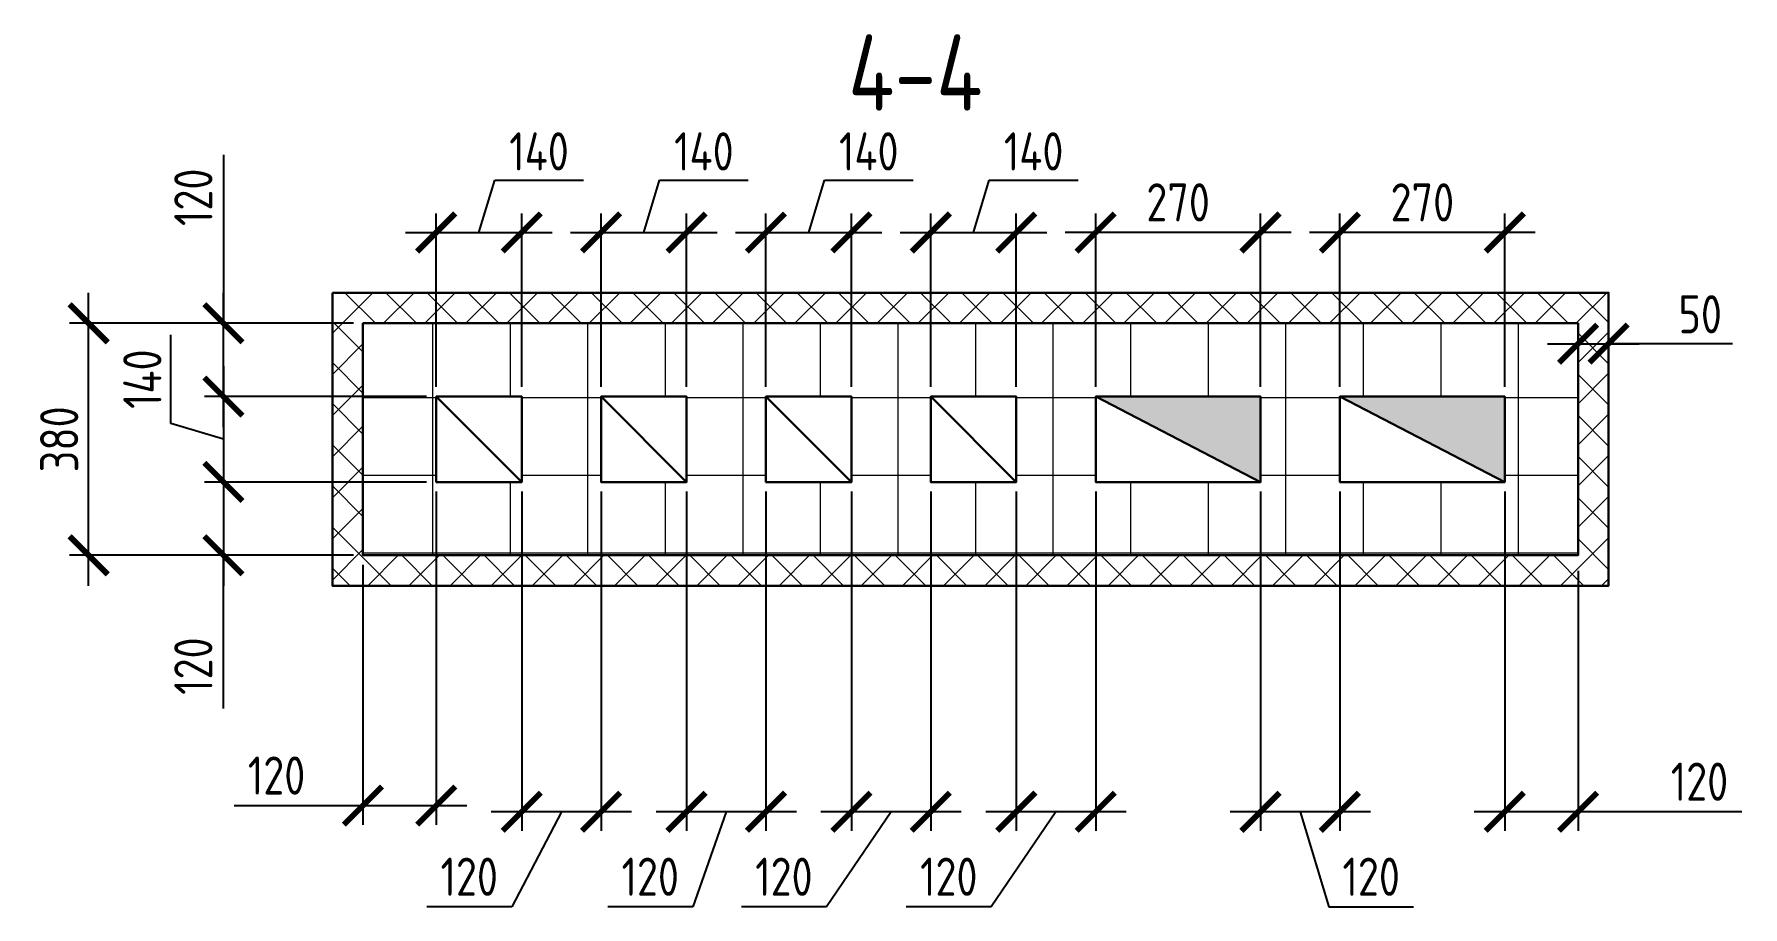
# Model space of a CAD drawing. Header units: millimetres. Extents: x -56498 to 234605, y -296269 to -29969.
# Drawn here: x 153906 to 156704, y -289894 to -288465 of the extents above; entities that cross this region are included whole.
import ezdxf
from ezdxf.enums import TextEntityAlignment as Align

# ---------------------------------------------------------------- set-up
doc = ezdxf.new("R2010")
doc.units = ezdxf.units.MM
doc.header["$LTSCALE"] = 100
doc.header["$PDMODE"] = 35
for name, color, linetype, lineweight in [('0.3', 7, 'Continuous', 30), ('Примітки 0.09', 200, 'Continuous', 9), ('Розміри 0.09', 5, 'Continuous', 9), ('Штрихування 0.09', 253, 'Continuous', 9)]:
    doc.layers.add(name, color=color, linetype=linetype, lineweight=lineweight)
doc.styles.add('GOST 2.304', font='CS_Gost2304.shx')
doc.dimstyles.new('SPDS', dxfattribs={"dimscale": 100, "dimtxt": 2.5, "dimasz": 2.5, "dimexe": 1.25, "dimexo": 0.625, "dimtad": 1, "dimrnd": 0.001, "dimtxsty": 'GOST 2.304', "dimblk": 'ARCHTICK', "dimcen": 2.5, "dimdle": 2, "dimadec": 0, "dimazin": 2, "dimtfac": 0.75, "dimtmove": 1, "dimatfit": 3, "dimfxl": 0, "dimtolj": 1, "dimarcsym": 0})

# ---------------------------------------------------------------- blocks, each defined once
blk = doc.blocks.new('_ArchTick')
at = {"color": 0, "linetype": 'ByBlock', "const_width": 0.15}
blk.add_lwpolyline([(-0.5, -0.5), (0.5, 0.5)], dxfattribs=at)
blk = doc.blocks.new('*D559')
at = {"layer": 'Defpoints', "color": 0, "transparency": 16777216}
for p in [(156314.5346062451, -289198.1462645282), (156434.5346062624, -289328.1462647078), (156314.5346062451, -289738.1457728664)]:
    blk.add_point(p, dxfattribs=at)
at = {"layer": 'Розміри 0.09', "color": 0, "lineweight": -2, "transparency": 16777216}
for p, q in [((156314.5346062451, -289213.7712645282), (156314.5346062451, -289769.3957728664)), ((156434.5346062624, -289343.7712647078), (156434.5346062624, -289769.3957728664)), ((156484.5346062624, -289738.1457728664), (156264.5346062451, -289738.1457728664)), ((156702.9070346712, -289738.1457728664), (156434.5346062624, -289738.1457728664))]:
    blk.add_line(p, q, dxfattribs=at)
at = {"layer": 'Розміри 0.09', "color": 0, "lineweight": -2, "transparency": 16777216, "xscale": 62.5, "yscale": 62.5, "zscale": 62.5, "rotation": 180}
blk.add_blockref('_ArchTick', (156314.5346062451, -289738.1457728664), dxfattribs=at)
at = {"layer": 'Розміри 0.09', "color": 0, "lineweight": -2, "transparency": 16777216, "xscale": 62.5, "yscale": 62.5, "zscale": 62.5}
blk.add_blockref('_ArchTick', (156434.5346062624, -289738.1457728664), dxfattribs=at)
at = {"layer": 'Розміри 0.09', "color": 0, "transparency": 16777216, "insert": (156633.3757846712, -289688.8501281813), "char_height": 62.5, "attachment_point": 5, "style": 'GOST 2.304'}
blk.add_mtext('\\A1;120', dxfattribs=at)
blk = doc.blocks.new('*D560')
at = {"layer": 'Defpoints', "color": 0, "transparency": 16777216}
for p in [(156044.5346062451, -288789.5161798947), (156044.5346062451, -289058.1462645282), (156314.5346062451, -289058.1462645282)]:
    blk.add_point(p, dxfattribs=at)
at = {"layer": 'Розміри 0.09', "color": 0, "lineweight": -2, "transparency": 16777216}
for p, q in [((156044.5346062451, -289042.5212645282), (156044.5346062451, -288758.2661798947)), ((156314.5346062451, -289042.5212645282), (156314.5346062451, -288758.2661798947)), ((156364.5346062451, -288789.5161798947), (155994.5346062451, -288789.5161798947))]:
    blk.add_line(p, q, dxfattribs=at)
at = {"layer": 'Розміри 0.09', "color": 0, "lineweight": -2, "transparency": 16777216, "xscale": 62.5, "yscale": 62.5, "zscale": 62.5, "rotation": 180}
blk.add_blockref('_ArchTick', (156044.5346062451, -288789.5161798947), dxfattribs=at)
at = {"layer": 'Розміри 0.09', "color": 0, "lineweight": -2, "transparency": 16777216, "xscale": 62.5, "yscale": 62.5, "zscale": 62.5}
blk.add_blockref('_ArchTick', (156314.5346062451, -288789.5161798947), dxfattribs=at)
at = {"layer": 'Розміри 0.09', "color": 0, "transparency": 16777216, "insert": (156179.5346062451, -288740.2205352097), "char_height": 62.5, "attachment_point": 5, "style": 'GOST 2.304'}
blk.add_mtext('\\A1;270', dxfattribs=at)
blk = doc.blocks.new('*D561')
at = {"layer": 'Defpoints', "color": 0, "transparency": 16777216}
for p in [(155644.5346062451, -288789.5161798947), (155644.5346062451, -289058.1462641688), (155914.5346062451, -289058.1462641688)]:
    blk.add_point(p, dxfattribs=at)
at = {"layer": 'Розміри 0.09', "color": 0, "lineweight": -2, "transparency": 16777216}
for p, q in [((155644.5346062451, -289042.5212641688), (155644.5346062451, -288758.2661798947)), ((155914.5346062451, -289042.5212641688), (155914.5346062451, -288758.2661798947)), ((155964.5346062451, -288789.5161798947), (155594.5346062451, -288789.5161798947))]:
    blk.add_line(p, q, dxfattribs=at)
at = {"layer": 'Розміри 0.09', "color": 0, "lineweight": -2, "transparency": 16777216, "xscale": 62.5, "yscale": 62.5, "zscale": 62.5, "rotation": 180}
blk.add_blockref('_ArchTick', (155644.5346062451, -288789.5161798947), dxfattribs=at)
at = {"layer": 'Розміри 0.09', "color": 0, "lineweight": -2, "transparency": 16777216, "xscale": 62.5, "yscale": 62.5, "zscale": 62.5}
blk.add_blockref('_ArchTick', (155914.5346062451, -288789.5161798947), dxfattribs=at)
at = {"layer": 'Розміри 0.09', "color": 0, "transparency": 16777216, "insert": (155779.5346062451, -288740.2205352097), "char_height": 62.5, "attachment_point": 5, "style": 'GOST 2.304'}
blk.add_mtext('\\A1;270', dxfattribs=at)
blk = doc.blocks.new('*D562')
at = {"layer": 'Defpoints', "color": 0, "transparency": 16777216}
for p in [(155514.5346062451, -288789.5161798947), (155374.5346062451, -289058.1462645282), (155514.5346062451, -289058.1462645282)]:
    blk.add_point(p, dxfattribs=at)
at = {"layer": 'Розміри 0.09', "color": 0, "lineweight": -2, "transparency": 16777216}
for p, q in [((155444.5346062451, -288789.5161798947), (155470.3158562451, -288703.5786798947)), ((155470.3158562451, -288703.5786798947), (155615.6283562451, -288703.5786798947)), ((155374.5346062451, -289042.5212645282), (155374.5346062451, -288758.2661798947)), ((155514.5346062451, -289042.5212645282), (155514.5346062451, -288758.2661798947)), ((155324.5346062451, -288789.5161798947), (155564.5346062451, -288789.5161798947))]:
    blk.add_line(p, q, dxfattribs=at)
at = {"layer": 'Розміри 0.09', "color": 0, "lineweight": -2, "transparency": 16777216, "xscale": 62.5, "yscale": 62.5, "zscale": 62.5, "rotation": 180}
blk.add_blockref('_ArchTick', (155374.5346062451, -288789.5161798947), dxfattribs=at)
at = {"layer": 'Розміри 0.09', "color": 0, "lineweight": -2, "transparency": 16777216, "xscale": 62.5, "yscale": 62.5, "zscale": 62.5}
blk.add_blockref('_ArchTick', (155514.5346062451, -288789.5161798947), dxfattribs=at)
at = {"layer": 'Розміри 0.09', "color": 0, "transparency": 16777216, "insert": (155542.9721062451, -288656.7036798947), "char_height": 62.5, "attachment_point": 5, "style": 'GOST 2.304'}
blk.add_mtext('\\A1;140', dxfattribs=at)
blk = doc.blocks.new('*D563')
at = {"layer": 'Defpoints', "color": 0, "transparency": 16777216}
for p in [(155244.5346062451, -288789.5161798947), (155104.5346062451, -289058.1462645282), (155244.5346062451, -289058.1462645282)]:
    blk.add_point(p, dxfattribs=at)
at = {"layer": 'Розміри 0.09', "color": 0, "lineweight": -2, "transparency": 16777216}
for p, q in [((155174.5346062451, -288789.5161798947), (155200.3158562451, -288703.5786798947)), ((155200.3158562451, -288703.5786798947), (155345.6283562451, -288703.5786798947)), ((155104.5346062451, -289042.5212645282), (155104.5346062451, -288758.2661798947)), ((155244.5346062451, -289042.5212645282), (155244.5346062451, -288758.2661798947)), ((155054.5346062451, -288789.5161798947), (155294.5346062451, -288789.5161798947))]:
    blk.add_line(p, q, dxfattribs=at)
at = {"layer": 'Розміри 0.09', "color": 0, "lineweight": -2, "transparency": 16777216, "xscale": 62.5, "yscale": 62.5, "zscale": 62.5, "rotation": 180}
blk.add_blockref('_ArchTick', (155104.5346062451, -288789.5161798947), dxfattribs=at)
at = {"layer": 'Розміри 0.09', "color": 0, "lineweight": -2, "transparency": 16777216, "xscale": 62.5, "yscale": 62.5, "zscale": 62.5}
blk.add_blockref('_ArchTick', (155244.5346062451, -288789.5161798947), dxfattribs=at)
at = {"layer": 'Розміри 0.09', "color": 0, "transparency": 16777216, "insert": (155272.9721062451, -288656.7036798947), "char_height": 62.5, "attachment_point": 5, "style": 'GOST 2.304'}
blk.add_mtext('\\A1;140', dxfattribs=at)
blk = doc.blocks.new('*D564')
at = {"layer": 'Defpoints', "color": 0, "transparency": 16777216}
for p in [(154974.5346062451, -288789.5161798947), (154834.5346062451, -289058.1462645282), (154974.5346062451, -289058.1462645282)]:
    blk.add_point(p, dxfattribs=at)
at = {"layer": 'Розміри 0.09', "color": 0, "lineweight": -2, "transparency": 16777216}
for p, q in [((154904.5346062451, -288789.5161798947), (154930.3158562451, -288703.5786798947)), ((154930.3158562451, -288703.5786798947), (155075.6283562451, -288703.5786798947)), ((154834.5346062451, -289042.5212645282), (154834.5346062451, -288758.2661798947)), ((154974.5346062451, -289042.5212645282), (154974.5346062451, -288758.2661798947)), ((154784.5346062451, -288789.5161798947), (155024.5346062451, -288789.5161798947))]:
    blk.add_line(p, q, dxfattribs=at)
at = {"layer": 'Розміри 0.09', "color": 0, "lineweight": -2, "transparency": 16777216, "xscale": 62.5, "yscale": 62.5, "zscale": 62.5, "rotation": 180}
blk.add_blockref('_ArchTick', (154834.5346062451, -288789.5161798947), dxfattribs=at)
at = {"layer": 'Розміри 0.09', "color": 0, "lineweight": -2, "transparency": 16777216, "xscale": 62.5, "yscale": 62.5, "zscale": 62.5}
blk.add_blockref('_ArchTick', (154974.5346062451, -288789.5161798947), dxfattribs=at)
at = {"layer": 'Розміри 0.09', "color": 0, "transparency": 16777216, "insert": (155002.9721062451, -288656.7036798947), "char_height": 62.5, "attachment_point": 5, "style": 'GOST 2.304'}
blk.add_mtext('\\A1;140', dxfattribs=at)
blk = doc.blocks.new('*D565')
at = {"layer": 'Defpoints', "color": 0, "transparency": 16777216}
for p in [(154704.5346062451, -288789.5161798947), (154564.5346062451, -289058.1462645282), (154704.5346062451, -289058.1462645282)]:
    blk.add_point(p, dxfattribs=at)
at = {"layer": 'Розміри 0.09', "color": 0, "lineweight": -2, "transparency": 16777216}
for p, q in [((154634.5346062451, -288789.5161798947), (154660.3158562451, -288703.5786798947)), ((154660.3158562451, -288703.5786798947), (154805.6283562451, -288703.5786798947)), ((154564.5346062451, -289042.5212645282), (154564.5346062451, -288758.2661798947)), ((154704.5346062451, -289042.5212645282), (154704.5346062451, -288758.2661798947)), ((154514.5346062451, -288789.5161798947), (154754.5346062451, -288789.5161798947))]:
    blk.add_line(p, q, dxfattribs=at)
at = {"layer": 'Розміри 0.09', "color": 0, "lineweight": -2, "transparency": 16777216, "xscale": 62.5, "yscale": 62.5, "zscale": 62.5, "rotation": 180}
blk.add_blockref('_ArchTick', (154564.5346062451, -288789.5161798947), dxfattribs=at)
at = {"layer": 'Розміри 0.09', "color": 0, "lineweight": -2, "transparency": 16777216, "xscale": 62.5, "yscale": 62.5, "zscale": 62.5}
blk.add_blockref('_ArchTick', (154704.5346062451, -288789.5161798947), dxfattribs=at)
at = {"layer": 'Розміри 0.09', "color": 0, "transparency": 16777216, "insert": (154732.9721062451, -288656.7036798947), "char_height": 62.5, "attachment_point": 5, "style": 'GOST 2.304'}
blk.add_mtext('\\A1;140', dxfattribs=at)
blk = doc.blocks.new('*D566')
at = {"layer": 'Defpoints', "color": 0, "transparency": 16777216}
for p in [(155914.5346062451, -289198.1462645282), (156044.5346062451, -289198.1462645282), (155914.5346062451, -289738.1457728664)]:
    blk.add_point(p, dxfattribs=at)
at = {"layer": 'Розміри 0.09', "color": 0, "lineweight": -2, "transparency": 16777216}
for p, q in [((155914.5346062451, -289213.7712645282), (155914.5346062451, -289769.3957728664)), ((156044.5346062451, -289213.7712645282), (156044.5346062451, -289769.3957728664)), ((156094.5346062451, -289738.1457728664), (155864.5346062451, -289738.1457728664)), ((155979.5346062451, -289738.1457728664), (156026.2444364616, -289893.8452069215)), ((156026.2444364616, -289893.8452069215), (156165.3069364616, -289893.8452069215))]:
    blk.add_line(p, q, dxfattribs=at)
at = {"layer": 'Розміри 0.09', "color": 0, "lineweight": -2, "transparency": 16777216, "xscale": 62.5, "yscale": 62.5, "zscale": 62.5, "rotation": 180}
blk.add_blockref('_ArchTick', (155914.5346062451, -289738.1457728664), dxfattribs=at)
at = {"layer": 'Розміри 0.09', "color": 0, "lineweight": -2, "transparency": 16777216, "xscale": 62.5, "yscale": 62.5, "zscale": 62.5}
blk.add_blockref('_ArchTick', (156044.5346062451, -289738.1457728664), dxfattribs=at)
at = {"layer": 'Розміри 0.09', "color": 0, "transparency": 16777216, "insert": (156095.7756864616, -289844.5495622365), "char_height": 62.5, "attachment_point": 5, "style": 'GOST 2.304'}
blk.add_mtext('\\A1;120', dxfattribs=at)
blk = doc.blocks.new('*D567')
at = {"layer": 'Defpoints', "color": 0, "transparency": 16777216}
for p in [(155514.5346062451, -289198.1462647079), (155644.5346062451, -289198.1462645282), (155514.5346062451, -289738.1457728664)]:
    blk.add_point(p, dxfattribs=at)
at = {"layer": 'Розміри 0.09', "color": 0, "lineweight": -2, "transparency": 16777216}
for p, q in [((155514.5346062451, -289213.7712647079), (155514.5346062451, -289769.3957728664)), ((155644.5346062451, -289213.7712645282), (155644.5346062451, -289769.3957728664)), ((155694.5346062451, -289738.1457728664), (155464.5346062451, -289738.1457728664)), ((155579.5346062451, -289738.1457728664), (155473.5205859052, -289893.8452069215)), ((155473.5205859052, -289893.8452069215), (155334.4580859052, -289893.8452069215))]:
    blk.add_line(p, q, dxfattribs=at)
at = {"layer": 'Розміри 0.09', "color": 0, "lineweight": -2, "transparency": 16777216, "xscale": 62.5, "yscale": 62.5, "zscale": 62.5, "rotation": 180}
blk.add_blockref('_ArchTick', (155514.5346062451, -289738.1457728664), dxfattribs=at)
at = {"layer": 'Розміри 0.09', "color": 0, "lineweight": -2, "transparency": 16777216, "xscale": 62.5, "yscale": 62.5, "zscale": 62.5}
blk.add_blockref('_ArchTick', (155644.5346062451, -289738.1457728664), dxfattribs=at)
at = {"layer": 'Розміри 0.09', "color": 0, "transparency": 16777216, "insert": (155403.9893359052, -289844.5495622365), "char_height": 62.5, "attachment_point": 5, "style": 'GOST 2.304'}
blk.add_mtext('\\A1;120', dxfattribs=at)
blk = doc.blocks.new('*D568')
at = {"layer": 'Defpoints', "color": 0, "transparency": 16777216}
for p in [(155244.5346062451, -289198.1462645282), (155374.5346062451, -289198.1462647079), (155244.5346062451, -289738.1457728664)]:
    blk.add_point(p, dxfattribs=at)
at = {"layer": 'Розміри 0.09', "color": 0, "lineweight": -2, "transparency": 16777216}
for p, q in [((155244.5346062451, -289213.7712645282), (155244.5346062451, -289769.3957728664)), ((155374.5346062451, -289213.7712647079), (155374.5346062451, -289769.3957728664)), ((155424.5346062451, -289738.1457728664), (155194.5346062451, -289738.1457728664)), ((155309.5346062451, -289738.1457728664), (155203.5205859055, -289893.8452069215)), ((155203.5205859055, -289893.8452069215), (155064.4580859055, -289893.8452069215))]:
    blk.add_line(p, q, dxfattribs=at)
at = {"layer": 'Розміри 0.09', "color": 0, "lineweight": -2, "transparency": 16777216, "xscale": 62.5, "yscale": 62.5, "zscale": 62.5, "rotation": 180}
blk.add_blockref('_ArchTick', (155244.5346062451, -289738.1457728664), dxfattribs=at)
at = {"layer": 'Розміри 0.09', "color": 0, "lineweight": -2, "transparency": 16777216, "xscale": 62.5, "yscale": 62.5, "zscale": 62.5}
blk.add_blockref('_ArchTick', (155374.5346062451, -289738.1457728664), dxfattribs=at)
at = {"layer": 'Розміри 0.09', "color": 0, "transparency": 16777216, "insert": (155133.9893359055, -289844.5495622365), "char_height": 62.5, "attachment_point": 5, "style": 'GOST 2.304'}
blk.add_mtext('\\A1;120', dxfattribs=at)
blk = doc.blocks.new('*D569')
at = {"layer": 'Defpoints', "color": 0, "transparency": 16777216}
for p in [(154974.5346062451, -289198.1462647079), (155104.5346062451, -289198.1462645282), (154974.5346062451, -289738.1457728664)]:
    blk.add_point(p, dxfattribs=at)
at = {"layer": 'Розміри 0.09', "color": 0, "lineweight": -2, "transparency": 16777216}
for p, q in [((154974.5346062451, -289213.7712647079), (154974.5346062451, -289769.3957728664)), ((155104.5346062451, -289213.7712645282), (155104.5346062451, -289769.3957728664)), ((155154.5346062451, -289738.1457728664), (154924.5346062451, -289738.1457728664)), ((155039.5346062451, -289738.1457728664), (154984.6424649952, -289893.8452069215)), ((154984.6424649952, -289893.8452069215), (154845.5799649952, -289893.8452069215))]:
    blk.add_line(p, q, dxfattribs=at)
at = {"layer": 'Розміри 0.09', "color": 0, "lineweight": -2, "transparency": 16777216, "xscale": 62.5, "yscale": 62.5, "zscale": 62.5, "rotation": 180}
blk.add_blockref('_ArchTick', (154974.5346062451, -289738.1457728664), dxfattribs=at)
at = {"layer": 'Розміри 0.09', "color": 0, "lineweight": -2, "transparency": 16777216, "xscale": 62.5, "yscale": 62.5, "zscale": 62.5}
blk.add_blockref('_ArchTick', (155104.5346062451, -289738.1457728664), dxfattribs=at)
at = {"layer": 'Розміри 0.09', "color": 0, "transparency": 16777216, "insert": (154915.1112149952, -289844.5495622365), "char_height": 62.5, "attachment_point": 5, "style": 'GOST 2.304'}
blk.add_mtext('\\A1;120', dxfattribs=at)
blk = doc.blocks.new('*D570')
at = {"layer": 'Defpoints', "color": 0, "transparency": 16777216}
for p in [(154704.5346062451, -289198.1462645282), (154834.5346062451, -289198.1462647079), (154704.5346062451, -289738.1457728664)]:
    blk.add_point(p, dxfattribs=at)
at = {"layer": 'Розміри 0.09', "color": 0, "lineweight": -2, "transparency": 16777216}
for p, q in [((154704.5346062451, -289213.7712645282), (154704.5346062451, -289769.3957728664)), ((154834.5346062451, -289213.7712647079), (154834.5346062451, -289769.3957728664)), ((154884.5346062451, -289738.1457728664), (154654.5346062451, -289738.1457728664)), ((154769.5346062451, -289738.1457728664), (154688.2286214195, -289893.8452069215)), ((154688.2286214195, -289893.8452069215), (154549.1661214195, -289893.8452069215))]:
    blk.add_line(p, q, dxfattribs=at)
at = {"layer": 'Розміри 0.09', "color": 0, "lineweight": -2, "transparency": 16777216, "xscale": 62.5, "yscale": 62.5, "zscale": 62.5, "rotation": 180}
blk.add_blockref('_ArchTick', (154704.5346062451, -289738.1457728664), dxfattribs=at)
at = {"layer": 'Розміри 0.09', "color": 0, "lineweight": -2, "transparency": 16777216, "xscale": 62.5, "yscale": 62.5, "zscale": 62.5}
blk.add_blockref('_ArchTick', (154834.5346062451, -289738.1457728664), dxfattribs=at)
at = {"layer": 'Розміри 0.09', "color": 0, "transparency": 16777216, "insert": (154618.6973714195, -289844.5495622365), "char_height": 62.5, "attachment_point": 5, "style": 'GOST 2.304'}
blk.add_mtext('\\A1;120', dxfattribs=at)
blk = doc.blocks.new('*D571')
at = {"layer": 'Defpoints', "color": 0, "transparency": 16777216}
for p in [(154564.5346062451, -289198.1462645282), (154444.5346062451, -289318.1462645282), (154564.5346062451, -289728.1462647078)]:
    blk.add_point(p, dxfattribs=at)
at = {"layer": 'Розміри 0.09', "color": 0, "lineweight": -2, "transparency": 16777216}
for p, q in [((154564.5346062451, -289213.7712645282), (154564.5346062451, -289759.3962647078)), ((154444.5346062451, -289333.7712645282), (154444.5346062451, -289759.3962647078)), ((154233.6139659979, -289728.1462647078), (154444.5346062451, -289728.1462647078)), ((154394.5346062451, -289728.1462647078), (154614.5346062451, -289728.1462647078))]:
    blk.add_line(p, q, dxfattribs=at)
at = {"layer": 'Розміри 0.09', "color": 0, "lineweight": -2, "transparency": 16777216, "xscale": 62.5, "yscale": 62.5, "zscale": 62.5, "rotation": 180}
blk.add_blockref('_ArchTick', (154444.5346062451, -289728.1462647078), dxfattribs=at)
at = {"layer": 'Розміри 0.09', "color": 0, "lineweight": -2, "transparency": 16777216, "xscale": 62.5, "yscale": 62.5, "zscale": 62.5}
blk.add_blockref('_ArchTick', (154564.5346062451, -289728.1462647078), dxfattribs=at)
at = {"layer": 'Розміри 0.09', "color": 0, "transparency": 16777216, "insert": (154303.1452159979, -289678.8506200228), "char_height": 62.5, "attachment_point": 5, "style": 'GOST 2.304'}
blk.add_mtext('\\A1;120', dxfattribs=at)
blk = doc.blocks.new('*D572')
at = {"layer": 'Defpoints', "color": 0, "transparency": 16777216}
for p in [(154216.0971062451, -288938.1462645282), (154444.5346062451, -288938.1462645282), (154564.5346062451, -289058.1462645282)]:
    blk.add_point(p, dxfattribs=at)
at = {"layer": 'Розміри 0.09', "color": 0, "lineweight": -2, "transparency": 16777216}
for p, q in [((154216.0971062451, -288662.2970960196), (154216.0971062451, -288938.1462645282)), ((154216.0971062451, -289108.1462645282), (154216.0971062451, -288888.1462645282)), ((154428.9096062451, -288938.1462645282), (154184.8471062451, -288938.1462645282)), ((154548.9096062451, -289058.1462645282), (154184.8471062451, -289058.1462645282))]:
    blk.add_line(p, q, dxfattribs=at)
at = {"layer": 'Розміри 0.09', "color": 0, "lineweight": -2, "transparency": 16777216, "xscale": 62.5, "yscale": 62.5, "zscale": 62.5}
for p, rotation in [((154216.0971062451, -288938.1462645282), 90), ((154216.0971062451, -289058.1462645282), 270)]:
    blk.add_blockref('_ArchTick', p, dxfattribs=dict(at, rotation=rotation))
at = {"layer": 'Розміри 0.09', "color": 0, "transparency": 16777216, "insert": (154166.8014615601, -288731.8283460195), "char_height": 62.5, "attachment_point": 5, "rotation": 90, "style": 'GOST 2.304'}
blk.add_mtext('\\A1;120', dxfattribs=at)
blk = doc.blocks.new('*D573')
at = {"layer": 'Defpoints', "color": 0, "transparency": 16777216}
for p in [(154564.5346062451, -289058.1462645282), (154216.0971062451, -289198.1462648876), (154564.5346062451, -289198.1462648876)]:
    blk.add_point(p, dxfattribs=at)
at = {"layer": 'Розміри 0.09', "color": 0, "lineweight": -2, "transparency": 16777216}
for p, q in [((154130.1596062451, -289102.3650147078), (154130.1596062451, -288957.0525147078)), ((154216.0971062451, -289008.1462645282), (154216.0971062451, -289248.1462648876)), ((154548.9096062451, -289058.1462645282), (154184.8471062451, -289058.1462645282)), ((154216.0971062451, -289128.1462647078), (154130.1596062451, -289102.3650147078)), ((154548.9096062451, -289198.1462648876), (154184.8471062451, -289198.1462648876))]:
    blk.add_line(p, q, dxfattribs=at)
at = {"layer": 'Розміри 0.09', "color": 0, "lineweight": -2, "transparency": 16777216, "xscale": 62.5, "yscale": 62.5, "zscale": 62.5}
for p, rotation in [((154216.0971062451, -289058.1462645282), 90), ((154216.0971062451, -289198.1462648876), 270)]:
    blk.add_blockref('_ArchTick', p, dxfattribs=dict(at, rotation=rotation))
at = {"layer": 'Розміри 0.09', "color": 0, "transparency": 16777216, "insert": (154083.2846062451, -289029.7087647078), "char_height": 62.5, "attachment_point": 5, "rotation": 90, "style": 'GOST 2.304'}
blk.add_mtext('\\A1;140', dxfattribs=at)
blk = doc.blocks.new('*D574')
at = {"layer": 'Defpoints', "color": 0, "transparency": 16777216}
for p in [(154564.5346062451, -289198.1462648876), (154216.0971062451, -289318.1462645282), (154444.5346062451, -289318.1462645282)]:
    blk.add_point(p, dxfattribs=at)
at = {"layer": 'Розміри 0.09', "color": 0, "lineweight": -2, "transparency": 16777216}
for p, q in [((154216.0971062451, -289148.1462648876), (154216.0971062451, -289368.1462645282)), ((154548.9096062451, -289198.1462648876), (154184.8471062451, -289198.1462648876)), ((154428.9096062451, -289318.1462645282), (154184.8471062451, -289318.1462645282)), ((154216.0971062451, -289569.1411993536), (154216.0971062451, -289318.1462645282))]:
    blk.add_line(p, q, dxfattribs=at)
at = {"layer": 'Розміри 0.09', "color": 0, "lineweight": -2, "transparency": 16777216, "xscale": 62.5, "yscale": 62.5, "zscale": 62.5}
for p, rotation in [((154216.0971062451, -289198.1462648876), 90), ((154216.0971062451, -289318.1462645282), 270)]:
    blk.add_blockref('_ArchTick', p, dxfattribs=dict(at, rotation=rotation))
at = {"layer": 'Розміри 0.09', "color": 0, "transparency": 16777216, "insert": (154166.8014615601, -289499.6099493535), "char_height": 62.5, "attachment_point": 5, "rotation": 90, "style": 'GOST 2.304'}
blk.add_mtext('\\A1;120', dxfattribs=at)
blk = doc.blocks.new('*D575')
at = {"layer": 'Defpoints', "color": 0, "transparency": 16777216}
for p in [(153995.3554258971, -288938.1462645282), (154444.5346062451, -288938.1462645282), (154444.5346062451, -289318.1462645282)]:
    blk.add_point(p, dxfattribs=at)
at = {"layer": 'Розміри 0.09', "color": 0, "lineweight": -2, "transparency": 16777216}
for p, q in [((153995.3554258971, -289368.1462645282), (153995.3554258971, -288888.1462645282)), ((154428.9096062451, -288938.1462645282), (153964.1054258971, -288938.1462645282)), ((154428.9096062451, -289318.1462645282), (153964.1054258971, -289318.1462645282))]:
    blk.add_line(p, q, dxfattribs=at)
at = {"layer": 'Розміри 0.09', "color": 0, "lineweight": -2, "transparency": 16777216, "xscale": 62.5, "yscale": 62.5, "zscale": 62.5}
for p, rotation in [((153995.3554258971, -288938.1462645282), 90), ((153995.3554258971, -289318.1462645282), 270)]:
    blk.add_blockref('_ArchTick', p, dxfattribs=dict(at, rotation=rotation))
at = {"layer": 'Розміри 0.09', "color": 0, "transparency": 16777216, "insert": (153947.1860085147, -289128.1462645281), "char_height": 62.5, "attachment_point": 5, "rotation": 90, "style": 'GOST 2.304'}
blk.add_mtext('\\A1;380', dxfattribs=at)
blk = doc.blocks.new('*D830')
at = {"layer": 'Defpoints', "color": 0, "transparency": 16777216}
for p in [(156484.5346062451, -288971.5667189087), (156434.5346062451, -289042.8287672945), (156484.5346062451, -289042.8287672945)]:
    blk.add_point(p, dxfattribs=at)
at = {"layer": 'Розміри 0.09', "color": 0, "lineweight": -2, "transparency": 16777216}
for p, q in [((156434.5346062451, -289027.2037672945), (156434.5346062451, -288940.3167189087)), ((156484.5346062451, -289027.2037672945), (156484.5346062451, -288940.3167189087)), ((156384.5346062451, -288971.5667189087), (156534.5346062451, -288971.5667189087)), ((156687.7108014098, -288971.5667189087), (156484.5346062451, -288971.5667189087))]:
    blk.add_line(p, q, dxfattribs=at)
at = {"layer": 'Розміри 0.09', "color": 0, "lineweight": -2, "transparency": 16777216, "xscale": 62.5, "yscale": 62.5, "zscale": 62.5, "rotation": 180}
blk.add_blockref('_ArchTick', (156434.5346062451, -288971.5667189087), dxfattribs=at)
at = {"layer": 'Розміри 0.09', "color": 0, "lineweight": -2, "transparency": 16777216, "xscale": 62.5, "yscale": 62.5, "zscale": 62.5}
blk.add_blockref('_ArchTick', (156484.5346062451, -288971.5667189087), dxfattribs=at)
at = {"layer": 'Розміри 0.09', "color": 0, "transparency": 16777216, "insert": (156634.5858014098, -288923.3973015263), "char_height": 62.5, "attachment_point": 5, "style": 'GOST 2.304'}
blk.add_mtext('\\A1;50', dxfattribs=at)

msp = doc.modelspace()

# ---------------------------------------------------------------- hatches: boundary and pattern name
at = {"layer": '0.3'}
h = msp.add_hatch(color=256, dxfattribs=at)
h.paths.add_polyline_path([(155644.5346062451, -289058.1462645282), (155779.5346058985, -289128.1462643485), (155914.5346062451, -289128.1462643485), (155914.5346062451, -289058.1462645282)])
h.paths.add_polyline_path([(155779.5346058985, -289128.1462643485), (155914.5346062451, -289198.1462645282), (155914.5346062451, -289128.1462643485)])
h = msp.add_hatch(color=256, dxfattribs=at)
h.paths.add_polyline_path([(156044.5346062451, -289058.1462650672), (156179.5346058985, -289128.1462648876), (156314.5346062451, -289128.1462648876), (156314.5346062451, -289058.1462650672)])
h.paths.add_polyline_path([(156179.5346058985, -289128.1462648876), (156314.5346062451, -289198.1462650672), (156314.5346062451, -289128.1462648876)])
at = {"layer": 'Штрихування 0.09', "ltscale": 0.25}
h = msp.add_hatch(dxfattribs=at)
h.set_pattern_fill('ANSI37', color=256, scale=15, angle=90, style=0)
h.set_pattern_definition([(135, (0, 500), (-33.67596045400933, -33.67596045400932), []), (225, (0, 500), (33.67596045400932, -33.67596045400933), [])])
h.paths.add_polyline_path([(156484.5346062451, -288888.1462645282), (154394.5346062451, -288888.1462645282), (154612.2429395784, -288938.1462645282), (156434.5346062451, -288938.1462645282), (156434.5346062451, -289318.1462645282), (156266.8262729119, -289318.1462645282), (156484.5346062451, -289368.1462645281)], flags=17)
h.paths.add_polyline_path([(156266.8262729117, -289318.1462645282), (154444.5346062451, -289318.1462645282), (154444.5346062451, -288938.1462645282), (154612.2429395786, -288938.1462645282), (154394.5346062451, -288888.1462645282), (154394.5346062451, -289368.1462645282), (156484.5346062451, -289368.1462645282)])
at = {"layer": 'Штрихування 0.09'}
h = msp.add_hatch(dxfattribs=at)
h.set_pattern_fill('NET', color=256, scale=40, angle=90, style=0)
h.set_pattern_definition([(90, (0, 500), (-127, 7.776507174585693e-15), []), (180, (0, 500), (-1.555301434917138e-14, -127), [])])
h.paths.add_polyline_path([(156434.5346062451, -288938.1462645282), (154444.5346062451, -288938.1462645282), (154444.5346062451, -289128.1462645282), (154564.5346062451, -289128.1462645353), (154564.5346062451, -289058.1462645282), (154704.5346062451, -289058.1462645282), (154704.5346062451, -289128.1462645436), (154834.5346062451, -289128.1462645514), (154834.5346062451, -289058.1462645282), (154974.5346062451, -289058.1462645282), (154974.5346062451, -289128.1462645598), (155104.5346062451, -289128.1462645675), (155104.5346062451, -289058.1462645282), (155244.5346062451, -289058.1462645282), (155244.5346062451, -289128.1462645758), (155374.5346062451, -289128.1462645836), (155374.5346062451, -289058.1462645282), (155514.5346062451, -289058.1462645282), (155514.5346062451, -289128.1462645919), (155644.5346062451, -289128.1462645996), (155644.5346062451, -289058.1462645282), (155914.5346062451, -289058.1462645282), (155914.5346062451, -289128.1462646157), (156044.5346062451, -289128.1462646234), (156044.5346062451, -289058.1462645282), (156314.5346062451, -289058.1462645282), (156314.5346062451, -289128.1462646396), (156434.5346062451, -289128.1462646467)])
h.paths.add_polyline_path([(155644.5346062451, -289128.1462645996), (155514.5346062451, -289128.1462645919), (155514.5346062451, -289198.1462645282), (155374.5346062451, -289198.1462645282), (155374.5346062451, -289128.1462645836), (155244.5346062451, -289128.1462645758), (155244.5346062451, -289198.1462645282), (155104.5346062451, -289198.1462645282), (155104.5346062451, -289128.1462645674), (154974.5346062451, -289128.1462645596), (154974.5346062451, -289198.1462645282), (154834.5346062451, -289198.1462645282), (154834.5346062451, -289128.1462645514), (154704.5346062451, -289128.1462645437), (154704.5346062451, -289198.1462645282), (154564.5346062451, -289198.1462645282), (154564.5346062451, -289128.1462645353), (154444.5346062451, -289128.1462645282), (154444.5346062451, -289318.1462645282), (156434.5346062451, -289318.1462645282), (156434.5346062451, -289128.1462646467), (156314.5346062451, -289128.1462646395), (156314.5346062451, -289198.1462645282), (156044.5346062451, -289198.1462645282), (156044.5346062451, -289128.1462646234), (155914.5346062451, -289128.1462646156), (155914.5346062451, -289198.1462645282), (155644.5346062451, -289198.1462645282)])

# ---------------------------------------------------------------- linework, layer by layer
at = {"layer": '0.3', "ltscale": 0.25}
for points in [[(154394.5346062451, -288888.1462645282), (156484.5346062451, -288888.1462645282), (156484.5346062451, -289368.1462645282), (154394.5346062451, -289368.1462645282)], [(154444.5346062451, -288938.1462645282), (156434.5346062451, -288938.1462645282), (156434.5346062451, -289318.1462645282), (154444.5346062451, -289318.1462645282)]]:
    msp.add_lwpolyline(points, close=True, dxfattribs=at)
at = {"layer": '0.3'}
for points in [[(154564.5346062451, -289058.1462645282), (154704.5346062451, -289058.1462645282), (154704.5346062451, -289198.1462645282), (154564.5346062451, -289058.1462645282), (154564.5346062451, -289198.1462645282), (154704.5346062451, -289198.1462645282)], [(154834.5346062451, -289058.1462645282), (154974.5346062451, -289058.1462645282), (154974.5346062451, -289198.1462645282), (154834.5346062451, -289058.1462645282), (154834.5346062451, -289198.1462645282), (154974.5346062451, -289198.1462645282)], [(155104.5346062451, -289058.1462645282), (155244.5346062451, -289058.1462645282), (155244.5346062451, -289198.1462645282), (155104.5346062451, -289058.1462645282), (155104.5346062451, -289198.1462645282), (155244.5346062451, -289198.1462645282)], [(155374.5346062451, -289058.1462645282), (155514.5346062451, -289058.1462645282), (155514.5346062451, -289198.1462645282), (155374.5346062451, -289058.1462645282), (155374.5346062451, -289198.1462645282), (155514.5346062451, -289198.1462645282)], [(155644.5346062451, -289058.1462645282), (155914.5346062451, -289058.1462645282), (155914.5346062451, -289198.1462645282), (155644.5346062451, -289058.1462645282), (155644.5346062451, -289198.1462645282), (155914.5346062451, -289198.1462645282)], [(156044.5346062451, -289058.1462645282), (156314.5346062451, -289058.1462645282), (156314.5346062451, -289198.1462645282), (156044.5346062451, -289058.1462645282), (156044.5346062451, -289198.1462645282), (156314.5346062451, -289198.1462645282)]]:
    msp.add_lwpolyline(points, dxfattribs=at)

# ---------------------------------------------------------------- texts
at = {"layer": 'Примітки 0.09', "ltscale": 0.25, "style": 'GOST 2.304'}
msp.add_text('4-4', height=125, dxfattribs=at).set_placement((155349.2525950715, -288590.1206103552), align=Align.CENTER)

# ---------------------------------------------------------------- dimensions: what is measured, and where the dimension line sits
at = {"layer": 'Розміри 0.09'}
for base, p1, p2, picture, middle in [((154704.5346062451, -288789.5161798947), (154564.5346062451, -289058.1462645282), (154704.5346062451, -289058.1462645282), '*D565', (154675.9408562451, -288656.7036798947)), ((154974.5346062451, -288789.5161798947), (154834.5346062451, -289058.1462645282), (154974.5346062451, -289058.1462645282), '*D564', (154945.9408562451, -288656.7036798947)), ((155244.5346062451, -288789.5161798947), (155104.5346062451, -289058.1462645282), (155244.5346062451, -289058.1462645282), '*D563', (155215.9408562451, -288656.7036798947)), ((155514.5346062451, -288789.5161798947), (155374.5346062451, -289058.1462645282), (155514.5346062451, -289058.1462645282), '*D562', (155485.9408562451, -288656.7036798947)), ((155644.5346062451, -288789.5161798947), (155914.5346062451, -289058.1462641688), (155644.5346062451, -289058.1462641688), '*D561', (155779.5346062451, -288740.2205352097)), ((156044.5346062451, -288789.5161798947), (156314.5346062451, -289058.1462645282), (156044.5346062451, -289058.1462645282), '*D560', (156179.5346062451, -288740.2205352097))]:
    dim = msp.add_linear_dim(base=base, p1=p1, p2=p2, dimstyle='SPDS', override={"dimscale": 25, "dimlfac": 1, "dimtxsty": 'GOST 2.304', "dimblk1": 'ArchTick', "dimblk2": 'ArchTick', "dimsah": 1, "dimtolj": 1}, dxfattribs=at)
    dim.commit()
    dim.dimension.update_dxf_attribs({"geometry": picture, "text_midpoint": middle})
for base, p1, p2, picture, middle in [((154216.0971062451, -288938.1462645282), (154564.5346062451, -289058.1462645282), (154444.5346062451, -288938.1462645282), '*D572', (154216.0971062451, -288731.8283460195)), ((154216.0971062451, -289318.1462645282), (154564.5346062451, -289198.1462648876), (154444.5346062451, -289318.1462645282), '*D574', (154216.0971062451, -289499.6099493535))]:
    dim = msp.add_linear_dim(base=base, p1=p1, p2=p2, angle=90, dimstyle='SPDS', override={"dimscale": 25, "dimlfac": 1, "dimtxsty": 'GOST 2.304', "dimblk1": 'ArchTick', "dimblk2": 'ArchTick', "dimsah": 1, "dimtolj": 1}, dxfattribs=at)
    dim.commit()
    dim.dimension.update_dxf_attribs({"geometry": picture, "text_midpoint": middle, "dimtype": 160})
for base, p1, p2, picture, middle in [((156484.5346062451, -288971.5667189087), (156434.5346062451, -289042.8287672945), (156484.5346062451, -289042.8287672945), '*D830', (156634.5858014098, -288943.9579538767)), ((154564.5346062451, -289728.1462647078), (154444.5346062451, -289318.1462645282), (154564.5346062451, -289198.1462645282), '*D571', (154303.1452159979, -289734.1551619848)), ((156314.5346062451, -289738.1457728664), (156434.5346062624, -289328.1462647078), (156314.5346062451, -289198.1462645282), '*D559', (156633.3757846712, -289742.8037374049))]:
    dim = msp.add_linear_dim(base=base, p1=p1, p2=p2, dimstyle='SPDS', override={"dimscale": 25, "dimlfac": 1, "dimtxsty": 'GOST 2.304', "dimblk1": 'ArchTick', "dimblk2": 'ArchTick', "dimsah": 1, "dimtolj": 1}, dxfattribs=at)
    dim.commit()
    dim.dimension.update_dxf_attribs({"geometry": picture, "text_midpoint": middle, "dimtype": 160})
for base, p1, p2, picture, middle in [((153995.3554258971, -288938.1462645282), (154444.5346062451, -289318.1462645282), (154444.5346062451, -288938.1462645282), '*D575', (153947.1860085147, -289128.1462645281)), ((154216.0971062451, -289198.1462648876), (154564.5346062451, -289058.1462645282), (154564.5346062451, -289198.1462648876), '*D573', (154083.2846062451, -289086.7400147078))]:
    dim = msp.add_linear_dim(base=base, p1=p1, p2=p2, angle=90, dimstyle='SPDS', override={"dimscale": 25, "dimlfac": 1, "dimtxsty": 'GOST 2.304', "dimblk1": 'ArchTick', "dimblk2": 'ArchTick', "dimsah": 1, "dimtolj": 1}, dxfattribs=at)
    dim.commit()
    dim.dimension.update_dxf_attribs({"geometry": picture, "text_midpoint": middle})
for base, p1, p2, picture, middle in [((154704.5346062451, -289738.1457728664), (154834.5346062451, -289198.1462647079), (154704.5346062451, -289198.1462645282), '*D570', (154672.6036214195, -289893.8452069215)), ((154974.5346062451, -289738.1457728664), (155104.5346062451, -289198.1462645282), (154974.5346062451, -289198.1462647079), '*D569', (154969.0174649952, -289893.8452069215)), ((155244.5346062451, -289738.1457728664), (155374.5346062451, -289198.1462647079), (155244.5346062451, -289198.1462645282), '*D568', (155187.8955859055, -289893.8452069215)), ((155514.5346062451, -289738.1457728664), (155644.5346062451, -289198.1462645282), (155514.5346062451, -289198.1462647079), '*D567', (155457.8955859052, -289893.8452069215))]:
    dim = msp.add_linear_dim(base=base, p1=p1, p2=p2, text='120', dimstyle='SPDS', override={"dimscale": 25, "dimlfac": 1, "dimtxsty": 'GOST 2.304', "dimblk1": 'ArchTick', "dimblk2": 'ArchTick', "dimsah": 1, "dimtolj": 1}, dxfattribs=at)
    dim.commit()
    dim.dimension.update_dxf_attribs({"geometry": picture, "text_midpoint": middle, "dimtype": 160})
dim = msp.add_linear_dim(base=(155914.5346062451, -289738.1457728664), p1=(156044.5346062451, -289198.1462645282), p2=(155914.5346062451, -289198.1462645282), text='120', dimstyle='SPDS', override={"dimscale": 25, "dimlfac": 1, "dimtxsty": 'GOST 2.304', "dimblk1": 'ArchTick', "dimblk2": 'ArchTick', "dimsah": 1, "dimtolj": 1}, dxfattribs=at)
dim.commit()
dim.dimension.update_dxf_attribs({"geometry": '*D566', "text_midpoint": (156041.8694364616, -289844.5495622365)})

doc.saveas('drawing.dxf')
